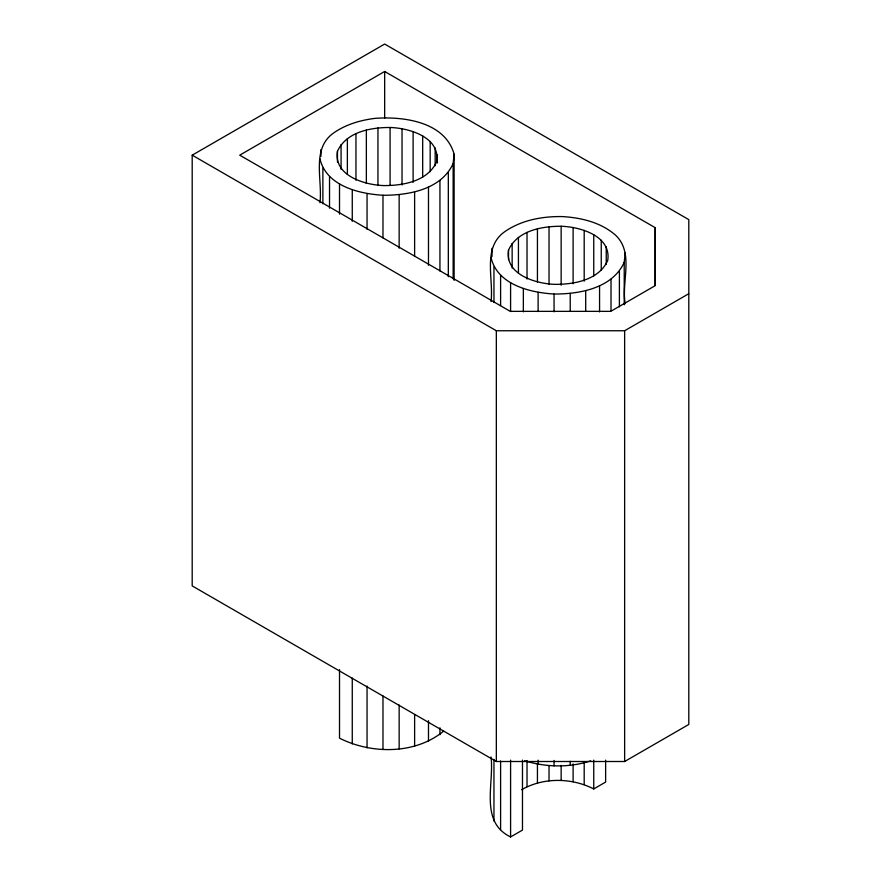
<?xml version="1.0" encoding="UTF-8"?>
<svg xmlns="http://www.w3.org/2000/svg" width="881" height="881" viewBox="0 0 881 881"><rect width="100%" height="100%" fill="white"/><g stroke="black" fill="none" stroke-linecap="round" stroke-linejoin="round"><path stroke-width="1.32" d="M655.189 227.672L655.189 285.675L610.72 311.356L510.253 311.356L239.731 155.166L384.667 71.482L655.189 227.672L655.189 285.29M319.957 202.773C322.776 179.768 310.839 148.349 334.141 132.613C346.233 124.298 360.505 120.212 374.921 118.373C403.652 116.215 445.081 121.754 454.122 154.197L454.122 280.4M337.467 151.29C333.47 175.793 364.811 185.032 383.995 185.583C403.289 185.649 427.77 181.266 436.613 161.785C440.61 137.282 409.269 128.042 390.085 127.492C370.791 127.426 346.31 131.809 337.467 151.29L337.467 162.269M453.142 278.759L453.142 163.536L454.122 154.197M491.036 301.544C493.856 278.539 481.907 247.121 505.209 231.373C521.838 220.008 542.333 216.297 562.166 216.572C581.218 217.662 600.952 222.375 615.621 235.227C634.276 252.99 621.259 281.579 625.191 303.714M508.535 250.061C504.538 274.564 535.89 283.803 555.074 284.354C574.368 284.42 598.838 280.037 607.692 260.556C611.689 236.053 580.337 226.802 561.153 226.263C541.859 226.197 517.389 230.58 508.535 250.061L508.535 259.664M624.222 304.826L624.222 262.296L625.191 252.957M319.957 158.877C326.377 185.979 358.809 193.754 382.982 195.263C408.707 195.351 441.348 189.503 453.142 163.536M491.036 257.648C497.457 284.739 529.888 292.525 554.061 294.034C579.775 294.122 612.416 288.274 624.222 262.296M339.515 669.593L339.515 738.179C371.595 754.312 415.149 754.554 443.672 731.12M192.201 155.166L384.667 44.05L688.799 219.633L688.799 724.457L624.64 761.503L496.333 761.503L192.201 585.909L192.201 155.166L496.333 330.749L624.64 330.749L688.799 293.714M521.662 789.706C543.335 777.229 571.659 777.659 593.75 788.936L605.632 782.075L605.632 760.127M491.036 756.988C494.351 783.969 479.308 821.852 510.595 836.95L522.477 830.089L522.477 760.127M590.733 760.832C569.467 767.88 545.912 767.329 524.58 760.732M624.64 330.749L624.64 761.503M619.398 271.227L619.398 306.896M611.018 279.233L611.018 310.784M606.238 246.647L606.238 264.476M601.249 240.249L601.249 270.434M599.565 285.851L599.565 311.907M593.75 234.731L593.75 275.885M593.75 760.127L593.75 788.936M585.7 290.686L585.7 311.268M584.191 230.404L584.191 281.16M584.191 762.66L584.191 784.608M573.113 227.518L573.113 283.77M573.113 763.893L573.113 781.733M570.227 293.472L570.227 311.301M570.227 761.25L570.227 765.369M561.153 226.263L561.153 285.246M561.153 765.38L561.153 780.467M554.061 294.034L554.061 311.863M554.061 760.446L554.061 765.93M549.028 226.681L549.028 284.299M549.028 765.798L549.028 780.896M538.115 292.349L538.115 311.555M538.115 760.138L538.115 764.245M537.432 228.774L537.432 282.272M537.432 763.772L537.432 782.978M527.025 232.397L527.025 279.035M527.025 760.545L527.025 786.612M523.347 288.505L523.347 311.83M518.435 237.363L518.435 273.022M512.147 243.365L512.147 268.055M510.595 282.746L510.595 311.544M510.595 760.127L510.595 836.95M500.606 275.379L500.606 305.553M500.606 760.997L500.606 829.583M496.333 330.749L496.333 761.503M493.955 266.844L493.955 302.513M493.955 759.323L493.955 821.059M492.005 248.31L492.005 256.547M448.319 172.456L448.319 276.722M439.938 180.462L439.938 271.007M439.938 727.816L439.938 734.677M437.35 154.781L437.35 163.007M435.159 147.876L435.159 165.716M430.17 141.478L430.17 171.663M428.485 187.08L428.485 265.269M428.485 720.713L428.485 741.284M422.682 135.96L422.682 177.114M414.621 191.915L414.621 256.393M414.621 714.579L414.621 746.13M413.112 131.632L413.112 182.389M402.033 128.758L402.033 184.999M399.148 194.701L399.148 248.2M399.148 705.009L399.148 748.905M390.085 127.492L390.085 185.109M384.667 71.482L384.667 118.131M382.982 195.263L382.982 237.793M382.982 695.979L382.982 749.478M377.949 127.91L377.949 185.528M367.047 193.578L367.047 229.247M367.047 686.057L367.047 747.793M366.353 130.003L366.353 183.501M355.957 133.626L355.957 180.275M352.268 189.745L352.268 221.296M352.268 678.106L352.268 743.949M347.367 138.592L347.367 174.262M341.079 144.594L341.079 169.284M339.515 183.975L339.515 214.149M329.527 176.607L329.527 208.158M322.875 168.084L322.875 203.742M320.937 149.539L320.937 156.4"/></g></svg>
